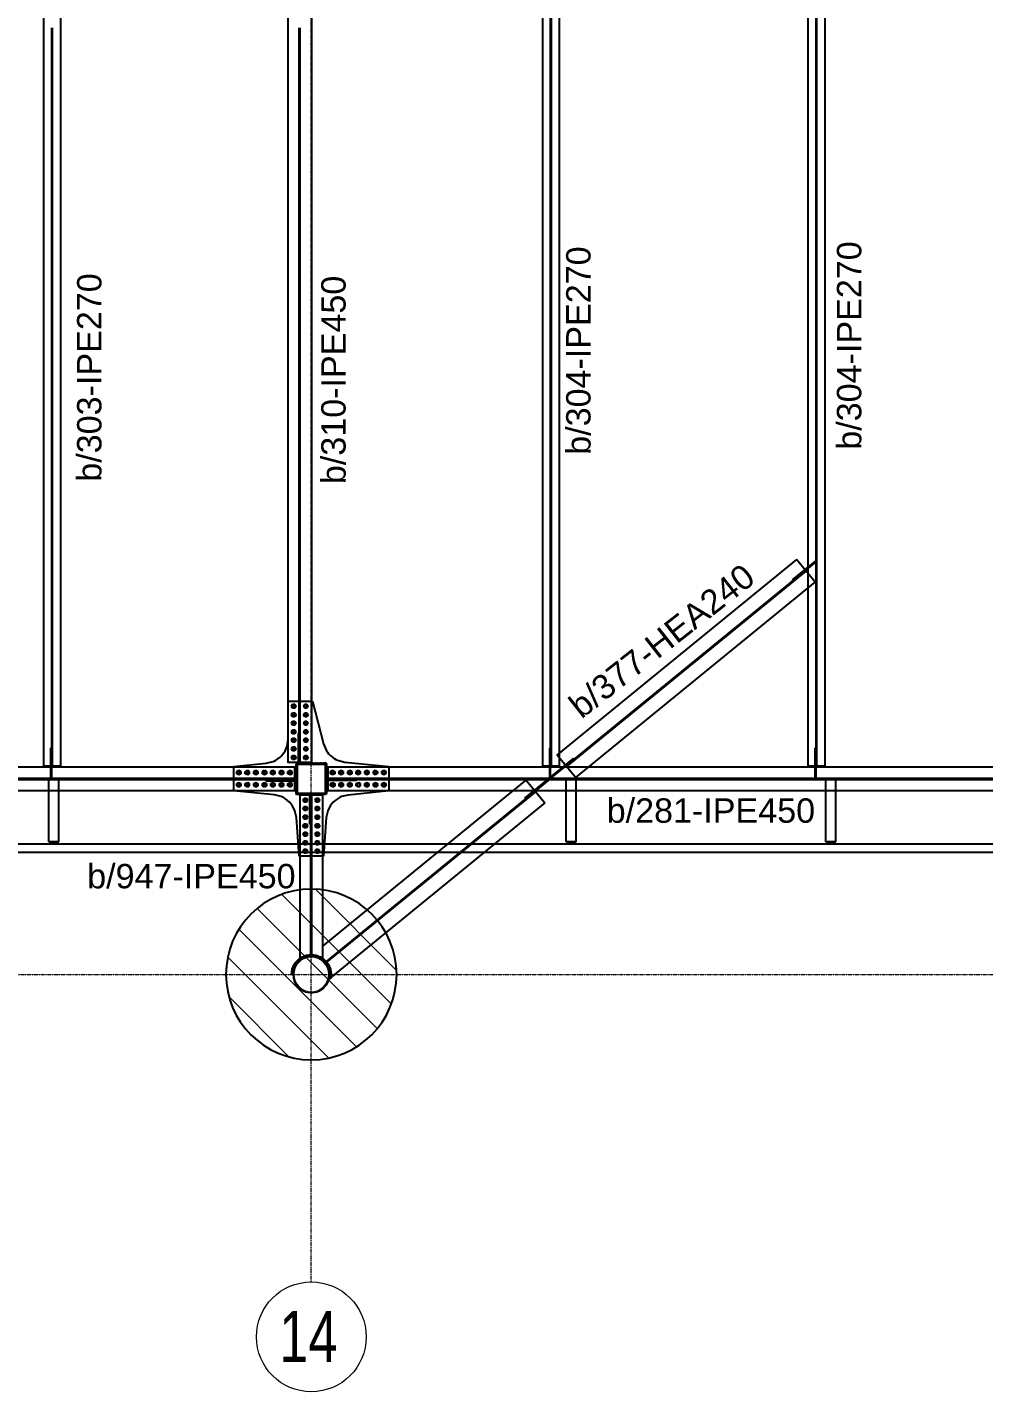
# Model space of a CAD drawing. Header units: millimetres. Extents: x -1715 to 93033, y -21962 to 25119.
# Drawn here: x 69507 to 77349, y -7283 to 3903 of the extents above; entities that cross this region are included whole.
import ezdxf
from ezdxf.enums import TextEntityAlignment as Align

# ---------------------------------------------------------------- set-up
doc = ezdxf.new("R2010")
doc.units = ezdxf.units.MM
doc.header["$LTSCALE"] = 0.4
doc.linetypes.add('DXK_LINE_DOT2', pattern=[3.9198, 1.9599, -1.9599])
doc.linetypes.add('Grid Line', pattern=[3.33375, 1.905, -0.47625, 0.47625, -0.47625])
for name, color, linetype, lineweight in [('0-1', 250, 'Continuous', 5), ('E_COLUMNAS', 1, 'Continuous', 18), ('E_COLUMNAS-1', 1, 'Continuous', 25), ('E_EJES', 8, 'Continuous', 9), ('E_EJES-1', 8, 'Grid Line', 9), ('E_MUROS', 2, 'Continuous', 18), ('E_TEXTO', 3, 'Continuous', 9), ('E_VIGAS-1', 31, 'Continuous', 25), ('E_VIGAS-2', 252, 'Continuous', 25)]:
    doc.layers.add(name, color=color, linetype=linetype, lineweight=lineweight)
doc.layers.add('A_ALMA', color=255, linetype='Continuous')
doc.layers.add('P-PLATINA', color=6, linetype='Continuous')
doc.styles.add('Swis721 LtCn BT_1', font='swisscl.ttf', dxfattribs={"height": 0.42})
doc.styles.add('VERDANA', font='arial.ttf')

# ---------------------------------------------------------------- blocks, each defined once
blk = doc.blocks.new('EST_SFM_VIGA-METALICA-SECCION-C - EST_SFM_VIGA-METALICA-UPN160-1509776-_14_00m_N_E_-NIVEL-4 DOC')
at = {"layer": 'E_VIGAS-1'}
for p, q in [((44.822, 0.047), (-44.831, 0.047)), ((-44.831, -0.018), (44.822, -0.018))]:
    blk.add_line(p, q, dxfattribs=at)
blk = doc.blocks.new('DCTIB_CNI_EST_MOD-1A-FAC_0001_rvt-1-_14_00m_N_E_-NIVEL-4 DOC')
at = {"layer": 'E_VIGAS-1'}
for p, q in [((-16.813, 142.261), (-16.731, 142.261)), ((-16.813, 141.749), (-16.813, 142.261)), ((-16.731, 141.749), (-16.731, 142.261)), ((-12.573, 142.261), (-12.491, 142.261)), ((-12.573, 141.749), (-12.573, 142.261)), ((-12.491, 141.749), (-12.491, 142.261)), ((-10.443, 142.261), (-10.361, 142.261)), ((-10.443, 141.749), (-10.443, 142.261)), ((-10.361, 141.749), (-10.361, 142.261)), ((-16.731, 141.749), (-16.813, 141.749)), ((-16.813, 141.748), (-16.813, 141.749)), ((-16.813, 141.749), (-16.731, 141.749)), ((-16.785, 141.748), (-16.813, 141.748)), ((-16.775, 141.743), (-16.775, 141.748)), ((-16.775, 141.729), (-16.775, 141.743)), ((-16.77, 141.748), (-16.77, 141.743)), ((-16.77, 141.743), (-16.77, 141.729)), ((-16.731, 141.748), (-16.759, 141.748)), ((-16.731, 141.749), (-16.731, 141.748)), ((-12.491, 141.749), (-12.573, 141.749)), ((-12.573, 141.748), (-12.573, 141.749)), ((-12.573, 141.749), (-12.491, 141.749)), ((-12.545, 141.748), (-12.573, 141.748)), ((-12.535, 141.743), (-12.535, 141.748)), ((-12.535, 141.729), (-12.535, 141.743)), ((-12.53, 141.748), (-12.53, 141.743)), ((-12.53, 141.743), (-12.53, 141.729)), ((-12.491, 141.748), (-12.519, 141.748)), ((-12.491, 141.749), (-12.491, 141.748)), ((-10.361, 141.749), (-10.443, 141.749)), ((-10.443, 141.748), (-10.443, 141.749)), ((-10.443, 141.749), (-10.361, 141.749)), ((-10.415, 141.748), (-10.443, 141.748)), ((-10.405, 141.743), (-10.405, 141.748)), ((-10.405, 141.729), (-10.405, 141.743)), ((-10.4, 141.748), (-10.4, 141.743)), ((-10.4, 141.743), (-10.4, 141.729)), ((-10.361, 141.748), (-10.389, 141.748)), ((-10.361, 141.749), (-10.361, 141.748))]:
    blk.add_line(p, q, dxfattribs=at)
for points, knots in [([(-16.785, 141.748), (-16.784, 141.748), (-16.783, 141.748), (-16.78, 141.748), (-16.778, 141.747), (-16.776, 141.747), (-16.775, 141.745), (-16.775, 141.744), (-16.775, 141.743)], [0, 0, 0, 0, 0.142857, 0.285714, 0.428571, 0.571429, 0.785714, 1, 1, 1, 1]), ([(-16.775, 141.743), (-16.775, 141.744), (-16.775, 141.745), (-16.777, 141.747), (-16.778, 141.747), (-16.78, 141.748), (-16.781, 141.748), (-16.782, 141.748), (-16.784, 141.748), (-16.785, 141.748)], [0, 0, 0, 0, 0.285714, 0.428571, 0.571429, 0.678571, 0.732143, 0.785714, 1, 1, 1, 1]), ([(-16.759, 141.748), (-16.76, 141.748), (-16.761, 141.748), (-16.764, 141.748), (-16.766, 141.747), (-16.768, 141.747), (-16.769, 141.745), (-16.77, 141.744), (-16.77, 141.743)], [0, 0, 0, 0, 0.142857, 0.285714, 0.428571, 0.571429, 0.785714, 1, 1, 1, 1]), ([(-16.77, 141.743), (-16.77, 141.744), (-16.769, 141.745), (-16.768, 141.747), (-16.766, 141.747), (-16.765, 141.748), (-16.764, 141.748), (-16.762, 141.748), (-16.76, 141.748), (-16.759, 141.748)], [0, 0, 0, 0, 0.285714, 0.428571, 0.571429, 0.678571, 0.732143, 0.785714, 1, 1, 1, 1]), ([(-12.545, 141.748), (-12.544, 141.748), (-12.543, 141.748), (-12.54, 141.748), (-12.538, 141.747), (-12.536, 141.747), (-12.535, 141.745), (-12.535, 141.744), (-12.535, 141.743)], [0, 0, 0, 0, 0.142857, 0.285714, 0.428571, 0.571429, 0.785714, 1, 1, 1, 1]), ([(-12.535, 141.743), (-12.535, 141.744), (-12.535, 141.745), (-12.537, 141.747), (-12.538, 141.747), (-12.54, 141.748), (-12.541, 141.748), (-12.542, 141.748), (-12.544, 141.748), (-12.545, 141.748)], [0, 0, 0, 0, 0.285714, 0.428571, 0.571429, 0.678571, 0.732143, 0.785714, 1, 1, 1, 1]), ([(-12.519, 141.748), (-12.52, 141.748), (-12.521, 141.748), (-12.524, 141.748), (-12.526, 141.747), (-12.528, 141.747), (-12.529, 141.745), (-12.53, 141.744), (-12.53, 141.743)], [0, 0, 0, 0, 0.142857, 0.285714, 0.428571, 0.571429, 0.785714, 1, 1, 1, 1]), ([(-12.53, 141.743), (-12.53, 141.744), (-12.529, 141.745), (-12.528, 141.747), (-12.526, 141.747), (-12.525, 141.748), (-12.524, 141.748), (-12.522, 141.748), (-12.52, 141.748), (-12.519, 141.748)], [0, 0, 0, 0, 0.285714, 0.428571, 0.571429, 0.678571, 0.732143, 0.785714, 1, 1, 1, 1]), ([(-10.415, 141.748), (-10.414, 141.748), (-10.413, 141.748), (-10.41, 141.748), (-10.408, 141.747), (-10.406, 141.747), (-10.405, 141.745), (-10.405, 141.744), (-10.405, 141.743)], [0, 0, 0, 0, 0.142857, 0.285714, 0.428571, 0.571429, 0.785714, 1, 1, 1, 1]), ([(-10.405, 141.743), (-10.405, 141.744), (-10.405, 141.745), (-10.407, 141.747), (-10.408, 141.747), (-10.41, 141.748), (-10.411, 141.748), (-10.412, 141.748), (-10.414, 141.748), (-10.415, 141.748)], [0, 0, 0, 0, 0.285714, 0.428571, 0.571429, 0.678571, 0.732143, 0.785714, 1, 1, 1, 1]), ([(-10.389, 141.748), (-10.39, 141.748), (-10.391, 141.748), (-10.394, 141.748), (-10.396, 141.747), (-10.398, 141.747), (-10.399, 141.745), (-10.4, 141.744), (-10.4, 141.743)], [0, 0, 0, 0, 0.142857, 0.285714, 0.428571, 0.571429, 0.785714, 1, 1, 1, 1]), ([(-10.4, 141.743), (-10.4, 141.744), (-10.399, 141.745), (-10.398, 141.747), (-10.396, 141.747), (-10.395, 141.748), (-10.394, 141.748), (-10.392, 141.748), (-10.39, 141.748), (-10.389, 141.748)], [0, 0, 0, 0, 0.285714, 0.428571, 0.571429, 0.678571, 0.732143, 0.785714, 1, 1, 1, 1])]:
    blk.add_open_spline(points, degree=3, knots=knots, dxfattribs=at)
blk.add_blockref('EST_SFM_VIGA-METALICA-SECCION-C - EST_SFM_VIGA-METALICA-UPN160-1509776-_14_00m_N_E_-NIVEL-4 DOC', (-41.042, 141.682), dxfattribs=at)
blk = doc.blocks.new('EST_SCM_COLUMNA-METALICA-SECCION-CUADRADA - EST_SCM_COLUMNA-TUBULAR-CUADRADA_PTEØ_250x250e_8mm-3539288-_14_00m_N_E_-NIVEL-4 DOC')
at = {"layer": 'E_COLUMNAS-1'}
for p, q in [((-0.109, 0.125), (0.109, 0.125)), ((0.109, 0.117), (-0.109, 0.117)), ((-0.125, -0.109), (-0.125, 0.109)), ((-0.117, 0.109), (-0.117, -0.109)), ((0.117, -0.109), (0.117, 0.109)), ((0.125, 0.109), (0.125, -0.109)), ((-0.109, -0.117), (0.109, -0.117)), ((0.109, -0.125), (-0.109, -0.125))]:
    blk.add_line(p, q, dxfattribs=at)
for centre, radius, start, end in [((-0.109, 0.109), 0.016, 90, 180), ((-0.109, 0.109), 0.008, 90, 180), ((0.109, 0.109), 0.016, 360, 90), ((0.109, 0.109), 0.008, 360, 90), ((-0.109, -0.109), 0.016, 180, 270), ((-0.109, -0.109), 0.008, 180, 270), ((0.109, -0.109), 0.016, 270, 360), ((0.109, -0.109), 0.008, 270, 360)]:
    blk.add_arc(centre, radius, start, end, dxfattribs=at)
blk = doc.blocks.new('Grid - CNI_NOMBRE EJES-372759-_14_00m_N_E_-NIVEL-4 DOC')
at = {"layer": 'E_EJES'}
blk.add_circle((0, 0), 0.003, dxfattribs=at)
blk = doc.blocks.new('Bolt-102891108-3094 - 1511')
at = {"color": 253, "linetype": 'Continuous'}
for p, q in [((80171, 11672), (80188, 11682)), ((80171, 11653), (80171, 11672)), ((80188, 11644), (80171, 11653)), ((80188, 11682), (80204, 11672)), ((80204, 11653), (80188, 11644)), ((80204, 11672), (80204, 11653)), ((80241, 11672), (80258, 11682)), ((80241, 11653), (80241, 11672)), ((80258, 11644), (80241, 11653)), ((80258, 11682), (80274, 11672)), ((80274, 11653), (80258, 11644)), ((80274, 11672), (80274, 11653)), ((80311, 11672), (80328, 11682)), ((80311, 11653), (80311, 11672)), ((80328, 11644), (80311, 11653)), ((80328, 11682), (80344, 11672)), ((80344, 11653), (80328, 11644)), ((80344, 11672), (80344, 11653)), ((80381, 11672), (80398, 11682)), ((80381, 11653), (80381, 11672)), ((80398, 11644), (80381, 11653)), ((80398, 11682), (80414, 11672)), ((80414, 11653), (80398, 11644)), ((80414, 11672), (80414, 11653)), ((80451, 11672), (80468, 11682)), ((80451, 11653), (80451, 11672)), ((80468, 11644), (80451, 11653)), ((80468, 11682), (80484, 11672)), ((80484, 11653), (80468, 11644)), ((80484, 11672), (80484, 11653)), ((80521, 11672), (80538, 11682)), ((80521, 11653), (80521, 11672)), ((80538, 11644), (80521, 11653)), ((80538, 11682), (80554, 11672)), ((80554, 11653), (80538, 11644)), ((80554, 11672), (80554, 11653)), ((80591, 11672), (80608, 11682)), ((80591, 11653), (80591, 11672)), ((80608, 11644), (80591, 11653)), ((80608, 11682), (80624, 11672)), ((80624, 11653), (80608, 11644)), ((80624, 11672), (80624, 11653)), ((80171, 11572), (80188, 11582)), ((80171, 11553), (80171, 11572)), ((80188, 11544), (80171, 11553)), ((80188, 11582), (80204, 11572)), ((80204, 11553), (80188, 11544)), ((80204, 11572), (80204, 11553)), ((80241, 11572), (80258, 11582)), ((80241, 11553), (80241, 11572)), ((80258, 11544), (80241, 11553)), ((80258, 11582), (80274, 11572)), ((80274, 11553), (80258, 11544)), ((80274, 11572), (80274, 11553)), ((80311, 11572), (80328, 11582)), ((80311, 11553), (80311, 11572)), ((80328, 11544), (80311, 11553)), ((80328, 11582), (80344, 11572)), ((80344, 11553), (80328, 11544)), ((80344, 11572), (80344, 11553)), ((80381, 11572), (80398, 11582)), ((80381, 11553), (80381, 11572)), ((80398, 11544), (80381, 11553)), ((80398, 11582), (80414, 11572)), ((80414, 11553), (80398, 11544)), ((80414, 11572), (80414, 11553)), ((80451, 11572), (80468, 11582)), ((80451, 11553), (80451, 11572)), ((80468, 11544), (80451, 11553)), ((80468, 11582), (80484, 11572)), ((80484, 11553), (80468, 11544)), ((80484, 11572), (80484, 11553)), ((80521, 11572), (80538, 11582)), ((80521, 11553), (80521, 11572)), ((80538, 11544), (80521, 11553)), ((80538, 11582), (80554, 11572)), ((80554, 11553), (80538, 11544)), ((80554, 11572), (80554, 11553)), ((80591, 11572), (80608, 11582)), ((80591, 11553), (80591, 11572)), ((80608, 11544), (80591, 11553)), ((80608, 11582), (80624, 11572)), ((80624, 11553), (80608, 11544)), ((80624, 11572), (80624, 11553))]:
    blk.add_line(p, q, dxfattribs=at)
for centre, radius, start, end in [((80188, 11663), 12.5, 18, 198), ((80188, 11663), 12.5, 198, 18), ((80188, 11663), 11, 90, 270), ((80188, 11663), 11, 270, 90), ((80258, 11663), 12.5, 18, 198), ((80258, 11663), 12.5, 198, 18), ((80258, 11663), 11, 90, 270), ((80258, 11663), 11, 270, 90), ((80328, 11663), 12.5, 18, 198), ((80328, 11663), 12.5, 198, 18), ((80328, 11663), 11, 90, 270), ((80328, 11663), 11, 270, 90), ((80398, 11663), 12.5, 18, 198), ((80398, 11663), 12.5, 198, 18), ((80398, 11663), 11, 90, 270), ((80398, 11663), 11, 270, 90), ((80468, 11663), 12.5, 18, 198), ((80468, 11663), 12.5, 198, 18), ((80468, 11663), 11, 90, 270), ((80468, 11663), 11, 270, 90), ((80538, 11663), 12.5, 18, 198), ((80538, 11663), 12.5, 198, 18), ((80538, 11663), 11, 90, 270), ((80538, 11663), 11, 270, 90), ((80608, 11663), 12.5, 18, 198), ((80608, 11663), 12.5, 198, 18), ((80608, 11663), 11, 90, 270), ((80608, 11663), 11, 270, 90), ((80188, 11563), 12.5, 18, 198), ((80188, 11563), 12.5, 198, 18), ((80188, 11563), 11, 90, 270), ((80188, 11563), 11, 270, 90), ((80258, 11563), 12.5, 18, 198), ((80258, 11563), 12.5, 198, 18), ((80258, 11563), 11, 90, 270), ((80258, 11563), 11, 270, 90), ((80328, 11563), 12.5, 18, 198), ((80328, 11563), 12.5, 198, 18), ((80328, 11563), 11, 90, 270), ((80328, 11563), 11, 270, 90), ((80398, 11563), 12.5, 18, 198), ((80398, 11563), 12.5, 198, 18), ((80398, 11563), 11, 90, 270), ((80398, 11563), 11, 270, 90), ((80468, 11563), 12.5, 18, 198), ((80468, 11563), 12.5, 198, 18), ((80468, 11563), 11, 90, 270), ((80468, 11563), 11, 270, 90), ((80538, 11563), 12.5, 18, 198), ((80538, 11563), 12.5, 198, 18), ((80538, 11563), 11, 90, 270), ((80538, 11563), 11, 270, 90), ((80608, 11563), 12.5, 18, 198), ((80608, 11563), 12.5, 198, 18), ((80608, 11563), 11, 90, 270), ((80608, 11563), 11, 270, 90)]:
    blk.add_arc(centre, radius, start, end, dxfattribs=at)
blk = doc.blocks.new('Part-102891108-3093 - 1511')
at = {"color": 253, "linetype": 'Continuous'}
for p, q in [((80593, 11938), (80593, 12248)), ((80593, 12248), (80793, 12248)), ((80793, 12248), (80883, 11898)), ((80584, 11880), (80593, 11938)), ((80883, 11898), (80907, 11842)), ((80413, 11739), (80469, 11754)), ((80998, 11764), (81057, 11749)), ((81057, 11749), (81417, 11713)), ((80147, 11513), (80148, 11713)), ((80148, 11713), (80413, 11739)), ((81417, 11713), (81418, 11513)), ((80480, 11480), (80147, 11513)), ((80534, 11467), (80480, 11480)), ((81085, 11479), (81031, 11466)), ((81418, 11513), (81085, 11479)), ((80660, 11295), (80648, 11350)), ((80917, 11349), (80905, 11295)), ((80683, 10978), (80660, 11295)), ((80905, 11295), (80883, 10978)), ((80883, 10978), (80683, 10978))]:
    blk.add_line(p, q, dxfattribs=at)
at = {"color": 253, "linetype": 'DXK_LINE_DOT2'}
for p, q in [((80655, 11740), (80655, 11485)), ((80910, 11740), (80655, 11740)), ((80910, 11485), (80910, 11740)), ((80655, 11485), (80910, 11485))]:
    blk.add_line(p, q, dxfattribs=at)
at = {"color": 253, "linetype": 'Continuous'}
for centre, start, end in [((80393, 11938), 292.5696, 343.1426), ((81076, 11948), 211.8937, 246.8233), ((80460, 11281), 20.1705, 68.3152), ((81105, 11280), 111.7419, 159.8398)]:
    blk.add_arc(centre, 200, start, end, dxfattribs=at)
blk = doc.blocks.new('Bolt-102891108-3095 - 1511')
at = {"color": 253, "linetype": 'Continuous'}
for p, q in [((80941, 11672), (80957, 11682)), ((80941, 11653), (80941, 11672)), ((80957, 11644), (80941, 11653)), ((80957, 11682), (80974, 11672)), ((80974, 11653), (80957, 11644)), ((80974, 11672), (80974, 11653)), ((81011, 11672), (81027, 11682)), ((81011, 11653), (81011, 11672)), ((81027, 11644), (81011, 11653)), ((81027, 11682), (81044, 11672)), ((81044, 11653), (81027, 11644)), ((81044, 11672), (81044, 11653)), ((81081, 11672), (81097, 11682)), ((81081, 11653), (81081, 11672)), ((81097, 11644), (81081, 11653)), ((81097, 11682), (81114, 11672)), ((81114, 11653), (81097, 11644)), ((81114, 11672), (81114, 11653)), ((81151, 11672), (81167, 11682)), ((81151, 11653), (81151, 11672)), ((81167, 11644), (81151, 11653)), ((81167, 11682), (81184, 11673)), ((81184, 11653), (81167, 11644)), ((81184, 11673), (81184, 11653)), ((81221, 11673), (81237, 11682)), ((81221, 11654), (81221, 11673)), ((81237, 11644), (81221, 11654)), ((81237, 11682), (81254, 11673)), ((81254, 11654), (81237, 11644)), ((81254, 11673), (81254, 11654)), ((81291, 11673), (81307, 11682)), ((81291, 11654), (81291, 11673)), ((81307, 11644), (81291, 11654)), ((81307, 11682), (81324, 11673)), ((81324, 11654), (81307, 11644)), ((81324, 11673), (81324, 11654)), ((81361, 11673), (81377, 11682)), ((81361, 11654), (81361, 11673)), ((81377, 11644), (81361, 11654)), ((81377, 11682), (81394, 11673)), ((81394, 11654), (81377, 11644)), ((81394, 11673), (81394, 11654)), ((80941, 11572), (80958, 11582)), ((80941, 11553), (80941, 11572)), ((80958, 11544), (80941, 11553)), ((80958, 11582), (80974, 11572)), ((80974, 11553), (80958, 11544)), ((80974, 11572), (80974, 11553)), ((81011, 11572), (81028, 11582)), ((81011, 11553), (81011, 11572)), ((81028, 11544), (81011, 11553)), ((81028, 11582), (81044, 11572)), ((81044, 11553), (81028, 11544)), ((81044, 11572), (81044, 11553)), ((81081, 11572), (81098, 11582)), ((81081, 11553), (81081, 11572)), ((81098, 11544), (81081, 11553)), ((81098, 11582), (81114, 11572)), ((81114, 11553), (81098, 11544)), ((81114, 11572), (81114, 11553)), ((81151, 11572), (81168, 11582)), ((81151, 11553), (81151, 11572)), ((81168, 11544), (81151, 11553)), ((81168, 11582), (81184, 11573)), ((81184, 11553), (81168, 11544)), ((81184, 11573), (81184, 11553)), ((81221, 11573), (81238, 11582)), ((81221, 11554), (81221, 11573)), ((81238, 11544), (81221, 11554)), ((81238, 11582), (81254, 11573)), ((81254, 11554), (81238, 11544)), ((81254, 11573), (81254, 11554)), ((81291, 11573), (81308, 11582)), ((81291, 11554), (81291, 11573)), ((81308, 11544), (81291, 11554)), ((81308, 11582), (81324, 11573)), ((81324, 11554), (81308, 11544)), ((81324, 11573), (81324, 11554)), ((81361, 11573), (81378, 11582)), ((81361, 11554), (81361, 11573)), ((81378, 11544), (81361, 11554)), ((81378, 11582), (81394, 11573)), ((81394, 11554), (81378, 11544)), ((81394, 11573), (81394, 11554))]:
    blk.add_line(p, q, dxfattribs=at)
for centre, radius, start, end in [((80957, 11663), 12.5, 18.0687, 198.0687), ((80957, 11663), 11, 90.0687, 270.0687), ((80957, 11663), 12.5, 198.0687, 18.0687), ((80957, 11663), 11, 270.0687, 90.0687), ((81027, 11663), 12.5, 18.0687, 198.0687), ((81027, 11663), 11, 90.0687, 270.0687), ((81027, 11663), 12.5, 198.0687, 18.0687), ((81027, 11663), 11, 270.0687, 90.0687), ((81097, 11663), 12.5, 18.0687, 198.0687), ((81097, 11663), 11, 90.0687, 270.0687), ((81097, 11663), 12.5, 198.0687, 18.0687), ((81097, 11663), 11, 270.0687, 90.0687), ((81167, 11663), 12.5, 18.0687, 198.0687), ((81167, 11663), 11, 90.0687, 270.0687), ((81167, 11663), 12.5, 198.0687, 18.0687), ((81167, 11663), 11, 270.0687, 90.0687), ((81237, 11663), 12.5, 18.0687, 198.0687), ((81237, 11663), 11, 90.0687, 270.0687), ((81237, 11663), 12.5, 198.0687, 18.0687), ((81237, 11663), 11, 270.0687, 90.0687), ((81307, 11663), 12.5, 18.0687, 198.0687), ((81307, 11663), 11, 90.0687, 270.0687), ((81307, 11663), 12.5, 198.0687, 18.0687), ((81307, 11663), 11, 270.0687, 90.0687), ((81377, 11663), 12.5, 18.0687, 198.0687), ((81377, 11663), 11, 90.0687, 270.0687), ((81377, 11663), 12.5, 198.0687, 18.0687), ((81377, 11663), 11, 270.0687, 90.0687), ((80958, 11563), 12.5, 18.0687, 198.0687), ((80958, 11563), 12.5, 198.0687, 18.0687), ((80958, 11563), 11, 90.0687, 270.0687), ((80958, 11563), 11, 270.0687, 90.0687), ((81028, 11563), 12.5, 18.0687, 198.0687), ((81028, 11563), 12.5, 198.0687, 18.0687), ((81028, 11563), 11, 90.0687, 270.0687), ((81028, 11563), 11, 270.0687, 90.0687), ((81098, 11563), 12.5, 18.0687, 198.0687), ((81098, 11563), 12.5, 198.0687, 18.0687), ((81098, 11563), 11, 90.0687, 270.0687), ((81098, 11563), 11, 270.0687, 90.0687), ((81168, 11563), 12.5, 18.0687, 198.0687), ((81168, 11563), 12.5, 198.0687, 18.0687), ((81168, 11563), 11, 90.0687, 270.0687), ((81168, 11563), 11, 270.0687, 90.0687), ((81238, 11563), 12.5, 18.0687, 198.0687), ((81238, 11563), 12.5, 198.0687, 18.0687), ((81238, 11563), 11, 90.0687, 270.0687), ((81238, 11563), 11, 270.0687, 90.0687), ((81308, 11563), 12.5, 18.0687, 198.0687), ((81308, 11563), 12.5, 198.0687, 18.0687), ((81308, 11563), 11, 90.0687, 270.0687), ((81308, 11563), 11, 270.0687, 90.0687), ((81378, 11563), 12.5, 18.0687, 198.0687), ((81378, 11563), 12.5, 198.0687, 18.0687), ((81378, 11563), 11, 90.0687, 270.0687), ((81378, 11563), 11, 270.0687, 90.0687)]:
    blk.add_arc(centre, radius, start, end, dxfattribs=at)
blk = doc.blocks.new('Bolt-102891108-3096 - 1511')
at = {"color": 253, "linetype": 'Continuous'}
for p, q in [((80713, 11438), (80723, 11454)), ((80723, 11421), (80713, 11438)), ((80723, 11454), (80742, 11454)), ((80742, 11421), (80723, 11421)), ((80742, 11454), (80752, 11438)), ((80752, 11438), (80742, 11421)), ((80813, 11438), (80823, 11454)), ((80823, 11421), (80813, 11438)), ((80823, 11454), (80842, 11454)), ((80842, 11421), (80823, 11421)), ((80842, 11454), (80852, 11438)), ((80852, 11438), (80842, 11421)), ((80713, 11368), (80723, 11384)), ((80723, 11351), (80713, 11368)), ((80713, 11298), (80723, 11314)), ((80723, 11384), (80742, 11384)), ((80742, 11351), (80723, 11351)), ((80723, 11314), (80742, 11314)), ((80742, 11384), (80752, 11368)), ((80752, 11368), (80742, 11351)), ((80742, 11314), (80752, 11298)), ((80813, 11368), (80823, 11384)), ((80823, 11351), (80813, 11368)), ((80813, 11298), (80823, 11314)), ((80823, 11384), (80842, 11384)), ((80842, 11351), (80823, 11351)), ((80823, 11314), (80842, 11314)), ((80842, 11384), (80852, 11368)), ((80852, 11368), (80842, 11351)), ((80842, 11314), (80852, 11298)), ((80723, 11281), (80713, 11298)), ((80713, 11228), (80723, 11244)), ((80723, 11211), (80713, 11228)), ((80742, 11281), (80723, 11281)), ((80723, 11244), (80742, 11244)), ((80742, 11211), (80723, 11211)), ((80752, 11298), (80742, 11281)), ((80742, 11244), (80752, 11228)), ((80752, 11228), (80742, 11211)), ((80823, 11281), (80813, 11298)), ((80813, 11228), (80823, 11244)), ((80823, 11211), (80813, 11228)), ((80842, 11281), (80823, 11281)), ((80823, 11244), (80842, 11244)), ((80842, 11211), (80823, 11211)), ((80852, 11298), (80842, 11281)), ((80842, 11244), (80852, 11228)), ((80852, 11228), (80842, 11211)), ((80713, 11158), (80723, 11174)), ((80723, 11141), (80713, 11158)), ((80713, 11088), (80723, 11104)), ((80723, 11071), (80713, 11088)), ((80723, 11174), (80742, 11174)), ((80742, 11141), (80723, 11141)), ((80723, 11104), (80742, 11104)), ((80742, 11174), (80752, 11158)), ((80752, 11158), (80742, 11141)), ((80742, 11104), (80752, 11088)), ((80752, 11088), (80742, 11071)), ((80813, 11158), (80823, 11174)), ((80823, 11141), (80813, 11158)), ((80813, 11088), (80823, 11104)), ((80823, 11071), (80813, 11088)), ((80823, 11174), (80842, 11174)), ((80842, 11141), (80823, 11141)), ((80823, 11104), (80842, 11104)), ((80842, 11174), (80852, 11158)), ((80852, 11158), (80842, 11141)), ((80842, 11104), (80852, 11088)), ((80852, 11088), (80842, 11071)), ((80713, 11018), (80723, 11034)), ((80723, 11001), (80713, 11018)), ((80742, 11071), (80723, 11071)), ((80723, 11034), (80742, 11034)), ((80742, 11001), (80723, 11001)), ((80742, 11034), (80752, 11018)), ((80752, 11018), (80742, 11001)), ((80813, 11018), (80823, 11034)), ((80823, 11001), (80813, 11018)), ((80842, 11071), (80823, 11071)), ((80823, 11034), (80842, 11034)), ((80842, 11001), (80823, 11001)), ((80842, 11034), (80852, 11018)), ((80852, 11018), (80842, 11001))]:
    blk.add_line(p, q, dxfattribs=at)
for centre, radius, start, end in [((80733, 11438), 12.5, 108, 288), ((80733, 11438), 11, 360, 180), ((80733, 11438), 11, 180, 360), ((80733, 11438), 12.5, 288, 108), ((80833, 11438), 12.5, 108, 288), ((80833, 11438), 11, 360, 180), ((80833, 11438), 11, 180, 360), ((80833, 11438), 12.5, 288, 108), ((80733, 11368), 12.5, 108, 288), ((80733, 11298), 12.5, 108, 288), ((80733, 11368), 11, 360, 180), ((80733, 11368), 11, 180, 360), ((80733, 11298), 11, 360, 180), ((80733, 11368), 12.5, 288, 108), ((80733, 11298), 12.5, 288, 108), ((80833, 11368), 12.5, 108, 288), ((80833, 11298), 12.5, 108, 288), ((80833, 11368), 11, 360, 180), ((80833, 11368), 11, 180, 360), ((80833, 11298), 11, 360, 180), ((80833, 11368), 12.5, 288, 108), ((80833, 11298), 12.5, 288, 108), ((80733, 11228), 12.5, 108, 288), ((80733, 11298), 11, 180, 360), ((80733, 11228), 11, 360, 180), ((80733, 11228), 11, 180, 360), ((80733, 11228), 12.5, 288, 108), ((80833, 11228), 12.5, 108, 288), ((80833, 11298), 11, 180, 360), ((80833, 11228), 11, 360, 180), ((80833, 11228), 11, 180, 360), ((80833, 11228), 12.5, 288, 108), ((80733, 11158), 12.5, 108, 288), ((80733, 11088), 12.5, 108, 288), ((80733, 11158), 11, 360, 180), ((80733, 11158), 11, 180, 360), ((80733, 11088), 11, 360, 180), ((80733, 11088), 11, 180, 360), ((80733, 11158), 12.5, 288, 108), ((80733, 11088), 12.5, 288, 108), ((80833, 11158), 12.5, 108, 288), ((80833, 11088), 12.5, 108, 288), ((80833, 11158), 11, 360, 180), ((80833, 11158), 11, 180, 360), ((80833, 11088), 11, 360, 180), ((80833, 11088), 11, 180, 360), ((80833, 11158), 12.5, 288, 108), ((80833, 11088), 12.5, 288, 108), ((80733, 11018), 12.5, 108, 288), ((80733, 11018), 11, 360, 180), ((80733, 11018), 11, 180, 360), ((80733, 11018), 12.5, 288, 108), ((80833, 11018), 12.5, 108, 288), ((80833, 11018), 11, 360, 180), ((80833, 11018), 11, 180, 360), ((80833, 11018), 12.5, 288, 108)]:
    blk.add_arc(centre, radius, start, end, dxfattribs=at)
blk = doc.blocks.new('Bolt-102891108-3097 - 1511')
at = {"color": 253, "linetype": 'Continuous'}
for p, q in [((80619, 12208), (80628, 12224)), ((80628, 12191), (80619, 12208)), ((80628, 12224), (80647, 12224)), ((80647, 12224), (80657, 12208)), ((80657, 12208), (80647, 12191)), ((80719, 12208), (80728, 12224)), ((80728, 12191), (80719, 12208)), ((80728, 12224), (80747, 12224)), ((80747, 12224), (80757, 12208)), ((80757, 12208), (80747, 12191)), ((80619, 12138), (80628, 12154)), ((80628, 12121), (80619, 12138)), ((80619, 12068), (80628, 12084)), ((80647, 12191), (80628, 12191)), ((80628, 12154), (80647, 12154)), ((80647, 12121), (80628, 12121)), ((80628, 12084), (80647, 12084)), ((80647, 12154), (80657, 12138)), ((80657, 12138), (80647, 12121)), ((80647, 12084), (80657, 12068)), ((80719, 12138), (80728, 12154)), ((80728, 12121), (80719, 12138)), ((80719, 12068), (80728, 12084)), ((80747, 12191), (80728, 12191)), ((80728, 12154), (80747, 12154)), ((80747, 12121), (80728, 12121)), ((80728, 12084), (80747, 12084)), ((80747, 12154), (80757, 12138)), ((80757, 12138), (80747, 12121)), ((80747, 12084), (80757, 12068)), ((80628, 12051), (80619, 12068)), ((80619, 11998), (80628, 12014)), ((80628, 11981), (80619, 11998)), ((80647, 12051), (80628, 12051)), ((80628, 12014), (80647, 12014)), ((80647, 11981), (80628, 11981)), ((80657, 12068), (80647, 12051)), ((80647, 12014), (80657, 11998)), ((80657, 11998), (80647, 11981)), ((80728, 12051), (80719, 12068)), ((80719, 11998), (80728, 12014)), ((80728, 11981), (80719, 11998)), ((80747, 12051), (80728, 12051)), ((80728, 12014), (80747, 12014)), ((80747, 11981), (80728, 11981)), ((80757, 12068), (80747, 12051)), ((80747, 12014), (80757, 11998)), ((80757, 11998), (80747, 11981)), ((80619, 11928), (80628, 11944)), ((80628, 11911), (80619, 11928)), ((80619, 11858), (80628, 11874)), ((80628, 11944), (80647, 11944)), ((80647, 11911), (80628, 11911)), ((80628, 11874), (80647, 11874)), ((80647, 11944), (80657, 11928)), ((80657, 11928), (80647, 11911)), ((80647, 11874), (80657, 11858)), ((80719, 11928), (80728, 11944)), ((80728, 11911), (80719, 11928)), ((80719, 11858), (80728, 11874)), ((80728, 11944), (80747, 11944)), ((80747, 11911), (80728, 11911)), ((80728, 11874), (80747, 11874)), ((80747, 11944), (80757, 11928)), ((80757, 11928), (80747, 11911)), ((80747, 11874), (80757, 11858)), ((80628, 11841), (80619, 11858)), ((80619, 11788), (80628, 11804)), ((80628, 11771), (80619, 11788)), ((80647, 11841), (80628, 11841)), ((80628, 11804), (80647, 11804)), ((80647, 11771), (80628, 11771)), ((80657, 11858), (80647, 11841)), ((80647, 11804), (80657, 11788)), ((80657, 11788), (80647, 11771)), ((80728, 11841), (80719, 11858)), ((80719, 11788), (80728, 11804)), ((80728, 11771), (80719, 11788)), ((80747, 11841), (80728, 11841)), ((80728, 11804), (80747, 11804)), ((80747, 11771), (80728, 11771)), ((80757, 11858), (80747, 11841)), ((80747, 11804), (80757, 11788)), ((80757, 11788), (80747, 11771))]:
    blk.add_line(p, q, dxfattribs=at)
for centre, radius, start, end in [((80638, 12208), 12.5, 108, 288), ((80638, 12208), 11, 0, 180), ((80638, 12208), 11, 180, 0), ((80638, 12208), 12.5, 288, 108), ((80738, 12208), 12.5, 108, 288), ((80738, 12208), 11, 0, 180), ((80738, 12208), 11, 180, 0), ((80738, 12208), 12.5, 288, 108), ((80638, 12138), 12.5, 108, 288), ((80638, 12138), 11, 0, 180), ((80638, 12138), 11, 180, 0), ((80638, 12138), 12.5, 288, 108), ((80738, 12138), 12.5, 108, 288), ((80738, 12138), 11, 0, 180), ((80738, 12138), 11, 180, 0), ((80738, 12138), 12.5, 288, 108), ((80638, 12068), 12.5, 108, 288), ((80638, 11998), 12.5, 108, 288), ((80638, 12068), 11, 0, 180), ((80638, 12068), 11, 180, 0), ((80638, 11998), 11, 0, 180), ((80638, 11998), 11, 180, 0), ((80638, 12068), 12.5, 288, 108), ((80638, 11998), 12.5, 288, 108), ((80738, 12068), 12.5, 108, 288), ((80738, 11998), 12.5, 108, 288), ((80738, 12068), 11, 0, 180), ((80738, 12068), 11, 180, 0), ((80738, 11998), 11, 0, 180), ((80738, 11998), 11, 180, 0), ((80738, 12068), 12.5, 288, 108), ((80738, 11998), 12.5, 288, 108), ((80638, 11928), 12.5, 108, 288), ((80638, 11858), 12.5, 108, 288), ((80638, 11928), 11, 0, 180), ((80638, 11928), 11, 180, 0), ((80638, 11858), 11, 0, 180), ((80638, 11928), 12.5, 288, 108), ((80638, 11858), 12.5, 288, 108), ((80738, 11928), 12.5, 108, 288), ((80738, 11858), 12.5, 108, 288), ((80738, 11928), 11, 0, 180), ((80738, 11928), 11, 180, 0), ((80738, 11858), 11, 0, 180), ((80738, 11928), 12.5, 288, 108), ((80738, 11858), 12.5, 288, 108), ((80638, 11788), 12.5, 108, 288), ((80638, 11858), 11, 180, 0), ((80638, 11788), 11, 0, 180), ((80638, 11788), 11, 180, 0), ((80638, 11788), 12.5, 288, 108), ((80738, 11788), 12.5, 108, 288), ((80738, 11858), 11, 180, 0), ((80738, 11788), 11, 0, 180), ((80738, 11788), 11, 180, 0), ((80738, 11788), 12.5, 288, 108)]:
    blk.add_arc(centre, radius, start, end, dxfattribs=at)

msp = doc.modelspace()

# ---------------------------------------------------------------- hatches: boundary and pattern name
at = {"layer": 'E_COLUMNAS'}
h = msp.add_hatch(dxfattribs=at)
h.set_pattern_fill('FP_1', color=256, scale=1000, style=0, pattern_type=2)
h.set_pattern_definition([(135, (137498.07, -144524.27), (-159.09903, -159.09903), [])])
h.paths.add_polyline_path([(71836, -4561.9), (71927.3, -4555.9), (72017.2, -4538), (72103.9, -4508.6), (72186, -4468.1), (72262.1, -4417.2), (72331, -4356.8), (72391.3, -4288), (72442.2, -4211.9), (72482.7, -4129.7), (72512.1, -4043), (72530, -3953.2), (72536, -3861.9), (72530, -3770.5), (72512.1, -3680.7), (72482.7, -3594), (72442.2, -3511.9), (72391.3, -3435.7), (72331, -3366.9), (72262.1, -3306.5), (72179.6, -3252.5), (72103.9, -3215.1), (72017.2, -3185.7), (71927.3, -3167.8), (71836, -3161.9), (71744.6, -3167.8), (71654.8, -3185.7), (71568.1, -3215.1), (71486, -3255.6), (71409.8, -3306.5), (71341, -3366.9), (71280.6, -3435.7), (71229.8, -3511.9), (71189.3, -3594), (71159.8, -3680.7), (71142, -3770.5), (71136, -3861.9), (71142, -3953.2), (71159.8, -4043), (71189.3, -4129.7), (71229.8, -4211.9), (71280.6, -4288), (71341, -4356.8), (71409.8, -4417.2), (71486, -4468.1), (71568.1, -4508.6), (71654.8, -4538), (71744.6, -4555.9)])

# ---------------------------------------------------------------- linework, layer by layer
at = {"layer": 'A_ALMA'}
for p, q in [((73797.9, -2153.5), (73797.9, 4098.4)), ((73804.5, -2153.5), (73804.5, 4098.4)), ((75974.6, -2153.5), (75974.6, 4098.4)), ((75981.2, -2153.5), (75981.2, 4098.4)), ((69707.7, -2153.5), (69707.7, 3898.4)), ((69714.3, -2153.5), (69714.3, 3898.4)), ((71736.5, -2123.5), (71736.5, 3898.4)), ((71745.9, -2123.5), (71745.9, 3898.4)), ((73926.3, -2151.6), (75888.6, -550.6)), ((73931, -2157.4), (75893.3, -556.4)), ((63549.2, -2253.8), (71701, -2253.8)), ((63549.2, -2263.2), (71701, -2263.2)), ((71971, -2253.8), (80072, -2253.8)), ((71971, -2263.2), (80072, -2263.2)), ((71831.3, -3699.4), (71831.3, -2393.5)), ((71840.7, -3699.4), (71840.7, -2393.5)), ((71959.5, -3756.2), (73671.4, -2359.6)), ((71964.3, -3762), (73676.1, -2365.4))]:
    msp.add_line(p, q, dxfattribs=at)
at = {"layer": 'E_COLUMNAS-1'}
for start, end in [(0, 180), (180, 0)]:
    msp.add_arc((71836, -3861.9), 700, start, end, dxfattribs=at)
at = {"layer": 'E_EJES-1'}
for p, q in [((71836, -6383.3), (71836, 24219.3)), ((-814.6, -3861.9), (92132.7, -3861.8))]:
    msp.add_line(p, q, dxfattribs=at)
at = {"layer": 'E_MUROS', "color": 2, "linetype": 'Continuous'}
for points in [[(71985.5, -3832.1, 1), (71686.4, -3891.6, 1)], [(71975.7, -3889.7, 1), (71696.2, -3834.1, 1)]]:
    msp.add_lwpolyline(points, format="xyb", close=True, dxfattribs=at)
at = {"layer": 'E_VIGAS-2'}
for p, q in [((71836.2, 3895.6), (71836.2, -2113.5)), ((75890.4, -708.8), (75910.4, -692.5)), ((73888.7, -2032.2), (73868.7, -2048.5)), ((74107.5, -2163.5), (74132, -2143.5))]:
    msp.add_line(p, q, dxfattribs=at)
for points in [[(69778.5, -2153.5), (69643.5, -2153.5), (69643.5, 4108.4), (69778.5, 4108.4), (69778.5, -2153.5)], [(71836.2, -2123.5), (71646.2, -2123.5), (71646.2, 4108.4), (71836.2, 4108.4), (71836.2, -2123.5)], [(75815.1, -460.5), (73852.8, -2061.5), (74004.5, -2247.5), (75966.8, -646.5), (75815.1, -460.5)], [(71701, -2163.5), (63549.2, -2163.5), (63549.2, -2353.5), (71701, -2353.5), (71701, -2163.5)], [(71931, -3629.5), (73362.4, -2461.6), (73597.9, -2269.5), (73749.6, -2455.5)], [(71931, -3730.3), (71931, -2461.6), (71931, -2393.5), (71741, -2393.5), (71741, -2461.6), (71741, -3730.3)], [(73749.6, -2455.5), (71995.9, -3886.3)]]:
    msp.add_lwpolyline(points, dxfattribs=at)
for points in [[(73733.7, -2153.5), (73733.7, 4098.4), (73868.7, 4098.4), (73868.7, -2153.5)], [(75910.4, -2153.5), (75910.4, 4098.4), (76045.4, 4098.4), (76045.4, -2153.5)], [(80072, -2163.5), (71971, -2163.5), (71971, -2353.5), (80072, -2353.5)], [(71977, -3804.8), (71970.5, -3791.4), (71969.5, -3789.5), (71962.1, -3776.7), (71959.3, -3772.7), (71950.3, -3761.6), (71948.2, -3759.3), (71937.3, -3748.6), (71935.3, -3746.7), (71924.2, -3737.7), (71919.9, -3734.7), (71907.2, -3727.6), (71905.3, -3726.6), (71891.7, -3720.2), (71887.6, -3718.6), (71874, -3714.5), (71870.4, -3713.6), (71855.3, -3711.1), (71853.1, -3710.8), (71838.9, -3709.4), (71833, -3709.4), (71818.8, -3710.8), (71816.7, -3711.1), (71801.6, -3713.6), (71798, -3714.5), (71784.3, -3718.6), (71780.3, -3720.2), (71766.7, -3726.6), (71764.8, -3727.6), (71752.1, -3734.7), (71747.7, -3737.7), (71736.7, -3746.7), (71734.7, -3748.6), (71723.8, -3759.3), (71721.7, -3761.6), (71712.6, -3772.7), (71709.8, -3776.7), (71702.5, -3789.5), (71701.5, -3791.4), (71695, -3804.8), (71693.3, -3809.1), (71689.2, -3822.7), (71688.4, -3826), (71685.6, -3841.1), (71685.3, -3843.6), (71683.6, -3860.5), (71673.6, -3859.6), (71675.3, -3842.6), (71675.8, -3839.3), (71678.5, -3824.2), (71679.6, -3819.8), (71683.7, -3806.2), (71686, -3800.4), (71692.5, -3787), (71693.8, -3784.5), (71701.2, -3771.7), (71704.9, -3766.3), (71713.9, -3755.3), (71716.7, -3752.2), (71727.6, -3741.5), (71730.4, -3739), (71741.4, -3729.9), (71747.2, -3726), (71759.9, -3718.8), (71762.5, -3717.5), (71776.1, -3711.1), (71781.4, -3709.1), (71795.1, -3704.9), (71799.9, -3703.8), (71815, -3701.2), (71817.9, -3700.8), (71832.1, -3699.4), (71839.9, -3699.4), (71854.1, -3700.8), (71857, -3701.2), (71872.1, -3703.8), (71876.9, -3704.9), (71890.5, -3709.1), (71895.9, -3711.1), (71909.5, -3717.5), (71912.1, -3718.8), (71924.8, -3726), (71930.6, -3729.9), (71941.6, -3739), (71944.3, -3741.5), (71955.2, -3752.2), (71958, -3755.3), (71967.1, -3766.3), (71970.8, -3771.7), (71978.2, -3784.5), (71979.5, -3787), (71986, -3800.4), (71988.2, -3806.2), (71992.4, -3819.8), (71993.4, -3824.2), (71996.2, -3839.3), (71998.3, -3859.6), (71997, -3874.8), (71996, -3885.3), (71994.8, -3892.3), (71991, -3895.2), (71983.4, -3901), (71985.5, -3891.6), (71987.3, -3861.9), (71988.2, -3852.4), (71986.4, -3841.1), (71983.6, -3826), (71982.8, -3822.7), (71978.7, -3809.1)]]:
    msp.add_lwpolyline(points, close=True, dxfattribs=at)
at = {"layer": 'P-PLATINA'}
for points in [[(75778, -627.8), (75784.3, -635.5), (75973.4, -481.4), (75967.1, -473.6)], [(71726.9, -2133.5), (71736.5, -2133.5), (71736.5, -1889.5), (71726.9, -1889.5)], [(69698, -2253.8), (69707.7, -2253.8), (69707.7, -2009.8), (69698, -2009.8)], [(73788.3, -2253.8), (73797.9, -2253.8), (73797.9, -2009.8), (73788.3, -2009.8)], [(75964.9, -2253.8), (75974.6, -2253.8), (75974.6, -2009.8), (75964.9, -2009.8)], [(73794.5, -2246), (73800.8, -2253.8), (73990, -2099.6), (73983.7, -2091.9)], [(71711, -2274.2), (71711, -2264.2), (71467, -2264.2), (71467, -2274.2)], [(71961, -2273.2), (71961, -2263.2), (72205, -2263.2), (72205, -2273.2)], [(73584.7, -2417.3), (73591, -2425.1), (73780.1, -2270.9), (73773.8, -2263.2)], [(71821.6, -2627.4), (71831.3, -2627.4), (71831.3, -2383.5), (71821.6, -2383.5)]]:
    msp.add_lwpolyline(points, close=True, dxfattribs=at)

# ---------------------------------------------------------------- block references
for name in ['Part-102891108-3093 - 1511', 'Bolt-102891108-3097 - 1511', 'Bolt-102891108-3094 - 1511', 'Bolt-102891108-3095 - 1511', 'Bolt-102891108-3096 - 1511']:
    msp.add_blockref(name, (-8946.5, -13870))
at = {"layer": '0-1', "xscale": 1000.000000001395, "yscale": 1000.000000001395, "zscale": 1000.000000001395}
msp.add_blockref('DCTIB_CNI_EST_MOD-1A-FAC_0001_rvt-1-_14_00m_N_E_-NIVEL-4 DOC', (86498.1, -144524.3), dxfattribs=at)
at = {"layer": 'E_COLUMNAS-1', "xscale": 999.99999999998, "yscale": 999.99999999998, "zscale": 999.99999999998}
msp.add_blockref('EST_SCM_COLUMNA-METALICA-SECCION-CUADRADA - EST_SCM_COLUMNA-TUBULAR-CUADRADA_PTEØ_250x250e_8mm-3539288-_14_00m_N_E_-NIVEL-4 DOC', (71836, -2258.5), dxfattribs=at)
at = {"layer": 'E_EJES', "xscale": 150000.0000002091, "yscale": 150000.0000002091, "zscale": 150000.0000002091}
msp.add_blockref('Grid - CNI_NOMBRE EJES-372759-_14_00m_N_E_-NIVEL-4 DOC', (71836, -6833.3), dxfattribs=at)

# ---------------------------------------------------------------- texts
at = {"layer": 'E_EJES', "insert": (71572.5, -6620.7), "char_height": 420, "width": 625.316, "attachment_point": 1, "style": 'Swis721 LtCn BT_1'}
msp.add_mtext('14', dxfattribs=at)
at = {"layer": 'E_TEXTO', "style": 'VERDANA'}
for s, rotation, p in [('b/304-IPE270', 90, (76345.5, 1294.3)), ('b/304-IPE270', 90, (74125.4, 1252.7)), ('b/303-IPE270', 90, (70115.3, 1032)), ('b/310-IPE450', 90, (72117.4, 1012.2)), ('b/377-HEA240', 38.20554, (74770.8, -1205.7))]:
    msp.add_text(s, height=200, rotation=rotation, dxfattribs=at).set_placement(p, align=Align.CENTER)
for s, p in [('b/281-IPE450', (75112.2, -2618.5)), ('b/947-IPE450', (70852.6, -3156.2))]:
    msp.add_text(s, height=200, dxfattribs=at).set_placement(p, align=Align.CENTER)

doc.saveas('drawing.dxf')
